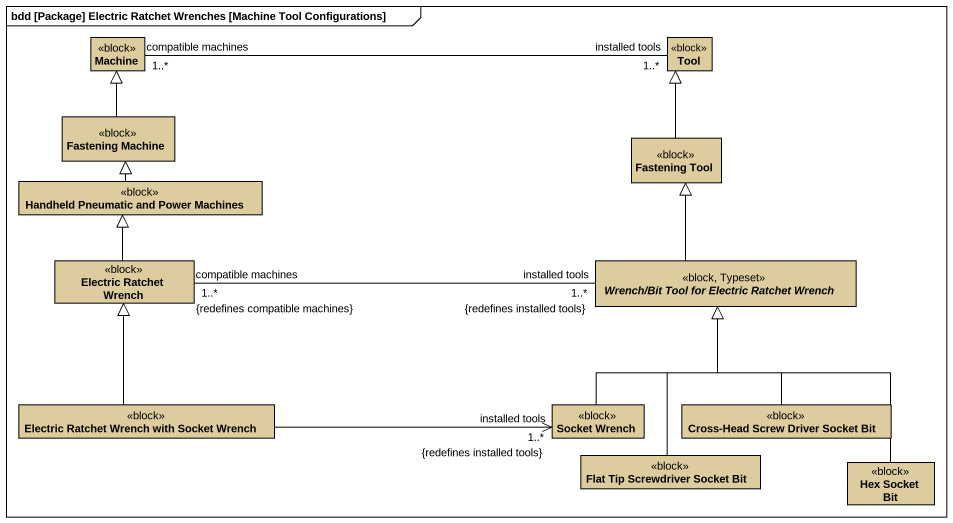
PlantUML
@startuml
mainframe bdd [Package] Electric Ratchet Wrenches [Machine Tool Configurations]
hide circle
hide empty members
class Machine <<block>> #DDCD9E
class Tool <<block>> #DDCD9E
class "Fastening Machine" as Fastening_Machine <<block>> #DDCD9E
class "Fastening Tool" as Fastening_Tool <<block>> #DDCD9E
class "Handheld Pneumatic and Power Machines" as Handheld_Pneumatic_and <<block>> #DDCD9E
class "Electric Ratchet Wrench" as Electric_Ratchet_Wrench <<block>> #DDCD9E
abstract class "Wrench/Bit Tool for Electric Ratchet Wrench" as Wrench_Bit_Tool_for <<block, Typeset>> #DDCD9E
class "Electric Ratchet Wrench with Socket Wrench" as Electric_Ratchet_Wrench_2 <<block>> #DDCD9E
class "Socket Wrench" as Socket_Wrench <<block>> #DDCD9E
class "Cross-Head Screw Driver Socket Bit" as Cross_Head_Screw_Driver <<block>> #DDCD9E
class "Flat Tip Screwdriver Socket Bit" as Flat_Tip_Screwdriver_Socket <<block>> #DDCD9E
class "Hex Socket Bit" as Hex_Socket_Bit <<block>> #DDCD9E
Machine "compatible machines\n1..*" -right- "installed tools\n1..*" Tool
Fastening_Machine -up-|> Machine
Fastening_Tool -up-|> Tool
Handheld_Pneumatic_and -up-|> Fastening_Machine
Electric_Ratchet_Wrench -up-|> Handheld_Pneumatic_and
Electric_Ratchet_Wrench "compatible machines\n1..*\n{redefines compatible machines}" -right- "installed tools\n1..*\n{redefines installed tools}" Wrench_Bit_Tool_for
Wrench_Bit_Tool_for -up-|> Fastening_Tool
Electric_Ratchet_Wrench_2 -up-|> Electric_Ratchet_Wrench
Electric_Ratchet_Wrench_2 -right-> "installed tools\n1..*\n{redefines installed tools}" Socket_Wrench
Socket_Wrench -up-|> Wrench_Bit_Tool_for
Cross_Head_Screw_Driver -up-|> Wrench_Bit_Tool_for
Flat_Tip_Screwdriver_Socket -up-|> Wrench_Bit_Tool_for
Hex_Socket_Bit -up-|> Wrench_Bit_Tool_for
@enduml
